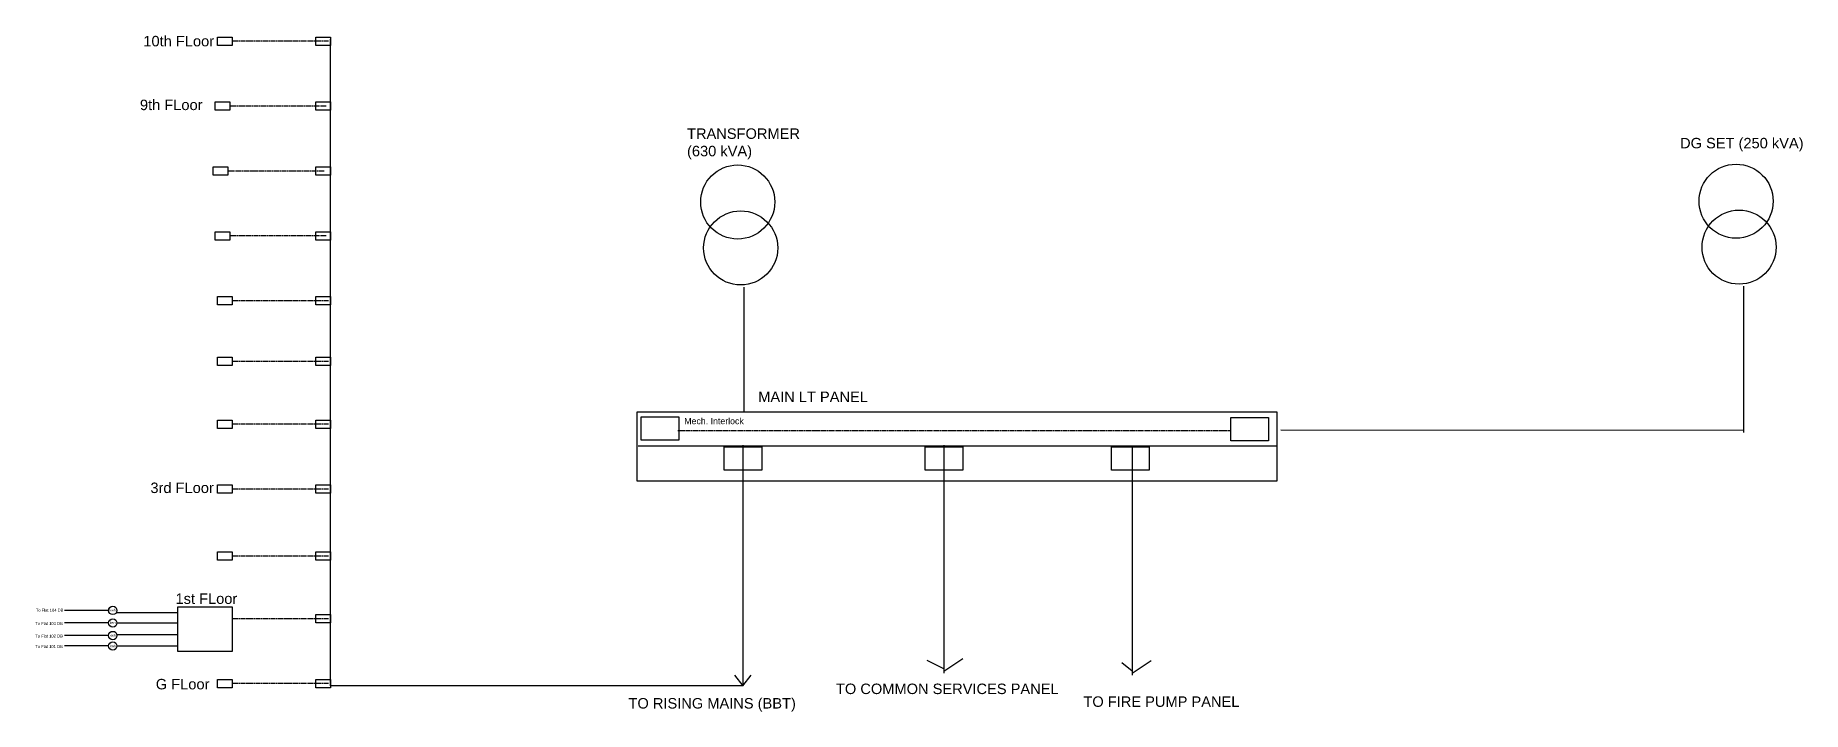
# Model space of a CAD drawing. Header units: millimetres. Extents: x -6610 to 1832, y 1926 to 5158.
import ezdxf

# ---------------------------------------------------------------- set-up
doc = ezdxf.new("R2010")
doc.units = ezdxf.units.MM
doc.linetypes.add('ACAD_ISO08W100', pattern=[36, 24, -3, 6, -3])
doc.styles.get("Standard").update_dxf_attribs({"font": 'arial.ttf'})

msp = doc.modelspace()

# ---------------------------------------------------------------- linework, layer by layer
at = {"linetype": 'ACAD_ISO08W100'}
for p, q in [((-5210, 5130), (-5670, 5130)), ((-5220, 4820), (-5680, 4820)), ((-5230, 4510), (-5690, 4510)), ((-5220, 4200), (-5680, 4200)), ((-5210, 3890), (-5670, 3890)), ((-5210, 3600), (-5670, 3600)), ((-5210, 3300), (-5670, 3300)), ((-3540, 3270), (-900, 3270)), ((-5210, 2990), (-5670, 2990)), ((-5210, 2670), (-5670, 2670)), ((-5210, 2370), (-5670, 2370)), ((-5210, 2060), (-5670, 2060))]:
    msp.add_line(p, q, dxfattribs=at)
for p, q in [((-5200, 2050), (-5200, 5140)), ((-3224.1, 3360), (-3224.1, 3955.2)), ((1550, 3960), (1550, 3260)), ((-2755.4, 3359.5), (-2755.4, 3359.5)), ((-2755.4, 3359.5), (-2755.4, 3359.5)), ((1550, 3270), (-660, 3271.4)), ((-3729.6, 3196.1), (-680, 3196.1)), ((-3230, 3200), (-3230, 2050)), ((-2270, 3200), (-2270, 2110)), ((-1370, 3190), (-1370, 2100)), ((-6260, 2410), (-6470, 2410)), ((-6220, 2400), (-5930, 2400)), ((-6260, 2350), (-6470, 2350)), ((-6260, 2290), (-6470, 2290)), ((-6220.9, 2350), (-5930.9, 2350)), ((-6220.5, 2295.1), (-5930.5, 2295.1)), ((-6260, 2240), (-6470, 2240)), ((-6218.6, 2240.2), (-5928.6, 2240.2)), ((-2270, 2130), (-2350, 2170)), ((-2270, 2120), (-2180, 2180)), ((-1370, 2120), (-1420, 2160)), ((-1370, 2110), (-1280, 2170)), ((-3230, 2050), (-5200, 2050)), ((-3270, 2100), (-3230, 2050)), ((-3230, 2050), (-3190, 2100))]:
    msp.add_line(p, q)
for points in [[(-5740, 5150), (-5670, 5150), (-5670, 5110), (-5740, 5110)], [(-5270, 5150), (-5200, 5150), (-5200, 5110), (-5270, 5110)], [(-5750, 4840), (-5680, 4840), (-5680, 4800), (-5750, 4800)], [(-5270, 4840), (-5200, 4840), (-5200, 4800), (-5270, 4800)], [(-5760, 4530), (-5690, 4530), (-5690, 4490), (-5760, 4490)], [(-5270, 4530), (-5200, 4530), (-5200, 4490), (-5270, 4490)], [(-5750, 4220), (-5680, 4220), (-5680, 4180), (-5750, 4180)], [(-5270, 4220), (-5200, 4220), (-5200, 4180), (-5270, 4180)], [(-5740, 3910), (-5670, 3910), (-5670, 3870), (-5740, 3870)], [(-5270, 3910), (-5200, 3910), (-5200, 3870), (-5270, 3870)], [(-5740, 3620), (-5670, 3620), (-5670, 3580), (-5740, 3580)], [(-5270, 3620), (-5200, 3620), (-5200, 3580), (-5270, 3580)], [(-5740, 3320), (-5670, 3320), (-5670, 3280), (-5740, 3280)], [(-5270, 3320), (-5200, 3320), (-5200, 3280), (-5270, 3280)], [(-3735.7, 3359.5), (-680, 3359.5), (-680, 3027.4), (-3735.7, 3027.4)], [(-3716, 3335), (-3536.2, 3335), (-3536.2, 3223.2), (-3716, 3223.2)], [(-900, 3331.8), (-720.2, 3331.8), (-720.2, 3220), (-900, 3220)], [(-3320, 3191.8), (-3140.2, 3191.8), (-3140.2, 3080), (-3320, 3080)], [(-2360, 3191.8), (-2180.2, 3191.8), (-2180.2, 3080), (-2360, 3080)], [(-1470, 3191.8), (-1290.2, 3191.8), (-1290.2, 3080), (-1470, 3080)], [(-5740, 3010), (-5670, 3010), (-5670, 2970), (-5740, 2970)], [(-5270, 3010), (-5200, 3010), (-5200, 2970), (-5270, 2970)], [(-5740, 2690), (-5670, 2690), (-5670, 2650), (-5740, 2650)], [(-5270, 2690), (-5200, 2690), (-5200, 2650), (-5270, 2650)], [(-5929.2, 2426.4), (-5669.2, 2426.4), (-5669.2, 2213.4), (-5929.2, 2213.4)], [(-5270, 2390), (-5200, 2390), (-5200, 2350), (-5270, 2350)], [(-5740, 2080), (-5670, 2080), (-5670, 2040), (-5740, 2040)], [(-5270, 2080), (-5200, 2080), (-5200, 2040), (-5270, 2040)]]:
    msp.add_lwpolyline(points, close=True)
for centre, radius in [((-3254.7, 4361.9), 177), ((1513.9, 4365.7), 177), ((-3240.5, 4142.4), 177), ((1528.1, 4146.1), 177), ((-6240, 2410), 20), ((-6240, 2350), 20), ((-6240, 2290), 20), ((-6240, 2240), 20)]:
    msp.add_circle(centre, radius)

# ---------------------------------------------------------------- texts
at = {"attachment_point": 1}
for s, width, insert, char_height in [('10th FLoor', 660, (-6093.6, 5155.8), 50), ('9th FLoor', 660, (-6110, 4851), 50), ('TRANSFORMER (630 kVA)', 650, (-3496.8, 4713.7), 50), ('DG SET (250 kVA)', 700, (1246.3, 4668.3), 50), ('MAIN LT PANEL', 730, (-3156.8, 3455.7), 50), ('Mech. Interlock', 520, (-3510, 3330), 30), ('3rd FLoor', 660, (-6060, 3021), 50), ('1st FLoor', 660, (-5940, 2491.1), 50), ('To Flat 104 DB', 160, (-6607.4, 2418.2), 14), ('kwh', 80, (-6255.4, 2417.1), 12), ('To Flat 103 DB', 160, (-6610, 2354.3), 14), ('To Flat 102 DB', 160, (-6610, 2294.3), 14), ('kwh', 80, (-6254.7, 2356.8), 12), ('kwh', 80, (-6254.8, 2296.3), 12), ('To Flat 101 DB', 160, (-6610, 2244.3), 14), ('kwh', 80, (-6252.9, 2246.3), 12), ('G FLoor', 660, (-6034.2, 2082.6), 50), ('TO COMMON SERVICES PANEL', 1270, (-2785.4, 2060.2), 50), ('TO RISING MAINS (BBT)', 1260, (-3776.4, 1991.1), 50), ('TO FIRE PUMP PANEL', 1220, (-1603.5, 1999.1), 50)]:
    msp.add_mtext_dynamic_manual_height_columns(s, width=width, gutter_width=12.5, heights=[0], dxfattribs=dict(at, insert=insert, char_height=char_height))

doc.saveas('drawing.dxf')
